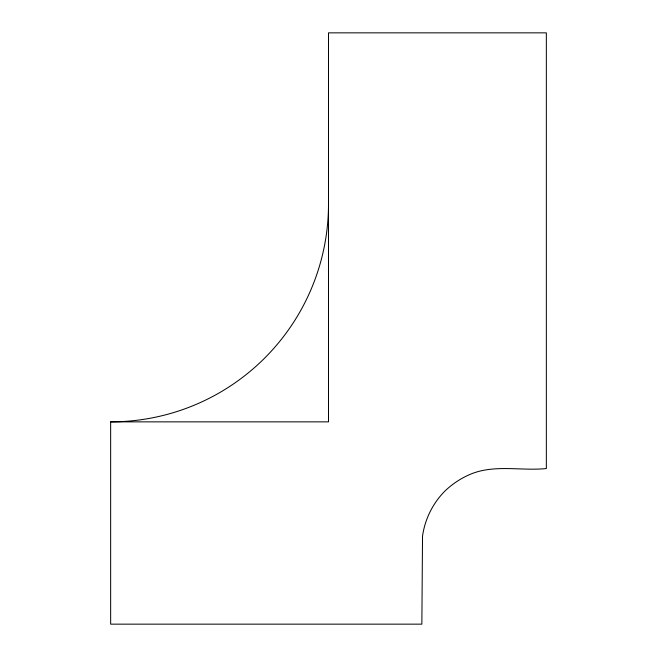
<?xml version="1.0" encoding="UTF-8"?>
<svg xmlns="http://www.w3.org/2000/svg" width="657" height="657" viewBox="0 0 657 657"><rect width="100%" height="100%" fill="white"/><g stroke="black" fill="none" stroke-linecap="round" stroke-linejoin="round"><path stroke-width="0.99" d="M110.655 421.86L328.5 421.86L328.5 32.85L546.345 32.85L546.345 468.548C521.058 471.168 494.007 464.039 469.895 474.469C460.524 478.51 451.967 484.225 444.649 491.329C432.708 503.434 424.865 519.35 422.525 536.194L421.86 624.15L110.655 624.15L110.655 421.86A217.845 217.845 0 0 0 328.5 204.015"/></g></svg>
